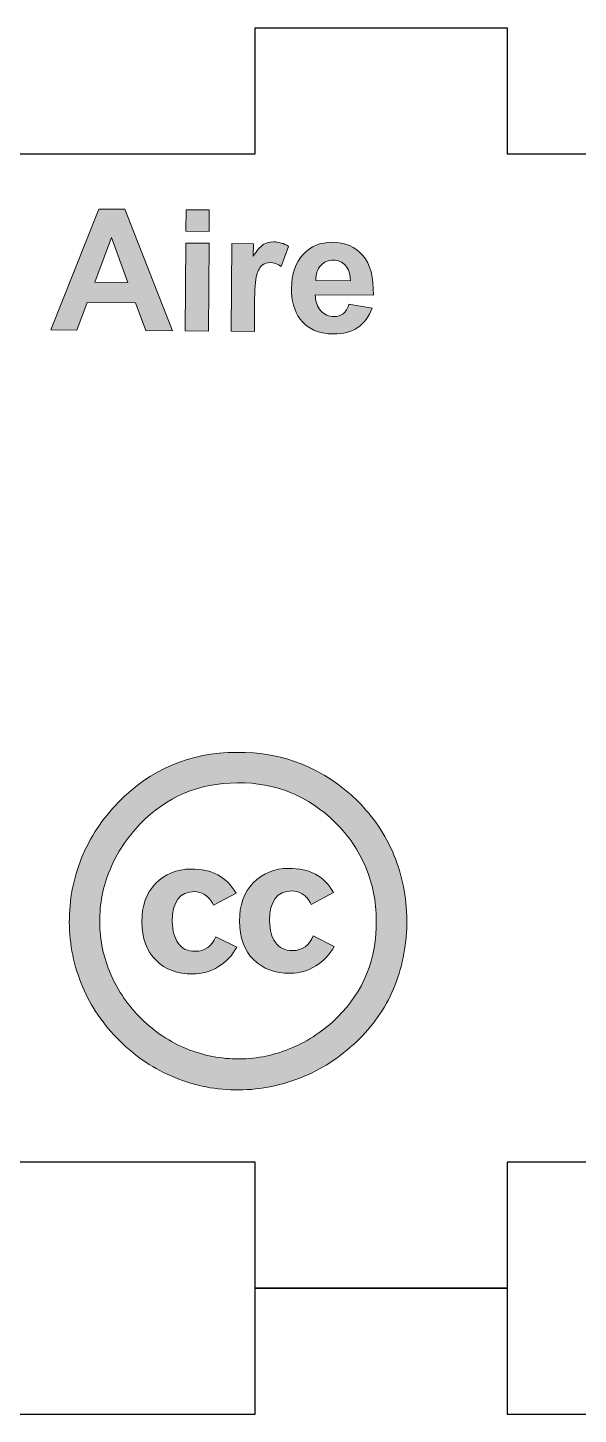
# Model space of a CAD drawing. Header units: inches. Extents: x -69 to 366, y -28 to 237.
# Drawn here: x 234.3 to 256.2, y 182.5 to 237.5 of the extents above; entities that cross this region are included whole.
import ezdxf

# ---------------------------------------------------------------- set-up
doc = ezdxf.new("R2010")
doc.units = ezdxf.units.IN
doc.header["$MEASUREMENT"] = 0
doc.layers.add('Corte Exterior', color=1, linetype='Continuous')
doc.layers.add('Graba Raster', color=2, linetype='Continuous')

msp = doc.modelspace()

# ---------------------------------------------------------------- hatches: boundary and pattern name
at = {"layer": 'Graba Raster', "true_color": 0x575756}
h = msp.add_hatch(color=251, dxfattribs=at)
h.dxf.hatch_style = 2
h.paths.add_polyline_path([(240.062, 225.431), (239.007, 225.439), (238.596, 226.533), (236.676, 226.548), (236.272, 225.46), (235.243, 225.468), (237.15, 230.256), (238.176, 230.248)])
h.paths.add_polyline_path([(238.291, 227.344), (237.643, 229.131), (236.981, 227.354)])
h = msp.add_hatch(color=251, dxfattribs=at)
h.dxf.hatch_style = 2
h.paths.add_polyline_path([(240.57, 225.427), (240.597, 228.906), (241.517, 228.899), (241.49, 225.42)])
h.paths.add_polyline_path([(240.6, 229.378), (240.606, 230.229), (241.527, 230.222), (241.52, 229.371)])
h = msp.add_hatch(color=251, dxfattribs=at)
h.dxf.hatch_style = 2
edge = h.paths.add_edge_path()
edge.add_spline(control_points=[(243.315, 225.406), (243.315, 225.406), (242.394, 225.413), (242.394, 225.413), (242.394, 225.413), (242.421, 228.892), (242.421, 228.892), (242.421, 228.892), (243.276, 228.885), (243.276, 228.885), (243.276, 228.885), (243.272, 228.391), (243.272, 228.391), (243.42, 228.623), (243.553, 228.775), (243.67, 228.849), (243.788, 228.923), (243.92, 228.958), (244.069, 228.957), (244.279, 228.956), (244.48, 228.896), (244.674, 228.779), (244.674, 228.779), (244.383, 227.979), (244.383, 227.979), (244.229, 228.08), (244.085, 228.132), (243.951, 228.133), (243.823, 228.133), (243.713, 228.099), (243.623, 228.029), (243.532, 227.958), (243.461, 227.83), (243.409, 227.645), (243.356, 227.46), (243.327, 227.071), (243.323, 226.479), (243.323, 226.479), (243.315, 225.406), (243.315, 225.406)], knot_values=[0, 0, 0, 0, 1, 1, 1, 2, 2, 2, 3, 3, 3, 4, 4, 4, 5, 5, 5, 6, 6, 6, 7, 7, 7, 8, 8, 8, 9, 9, 9, 10, 10, 10, 11, 11, 11, 12, 12, 12, 13, 13, 13, 13], degree=3, periodic=1)
h = msp.add_hatch(color=251, dxfattribs=at)
h.dxf.hatch_style = 2
edge = h.paths.add_edge_path()
edge.add_spline(control_points=[(247.067, 226.485), (247.067, 226.485), (247.983, 226.324), (247.983, 226.324), (247.863, 225.988), (247.674, 225.734), (247.418, 225.56), (247.163, 225.386), (246.844, 225.301), (246.461, 225.303), (245.857, 225.308), (245.411, 225.509), (245.123, 225.906), (244.896, 226.225), (244.784, 226.626), (244.788, 227.108), (244.792, 227.685), (244.947, 228.135), (245.25, 228.46), (245.554, 228.784), (245.936, 228.943), (246.398, 228.94), (246.915, 228.937), (247.322, 228.763), (247.619, 228.418), (247.916, 228.075), (248.054, 227.55), (248.036, 226.845), (248.036, 226.845), (245.73, 226.862), (245.73, 226.862), (245.735, 226.589), (245.807, 226.377), (245.948, 226.224), (246.089, 226.071), (246.265, 225.993), (246.477, 225.992), (246.621, 225.991), (246.743, 226.03), (246.841, 226.108), (246.94, 226.185), (247.016, 226.31), (247.067, 226.485)], knot_values=[0, 0, 0, 0, 1, 1, 1, 2, 2, 2, 3, 3, 3, 4, 4, 4, 5, 5, 5, 6, 6, 6, 7, 7, 7, 8, 8, 8, 9, 9, 9, 10, 10, 10, 11, 11, 11, 12, 12, 12, 13, 13, 13, 14, 14, 14, 14], degree=3, periodic=1)
edge = h.paths.add_edge_path()
edge.add_spline(control_points=[(247.127, 227.414), (247.122, 227.681), (247.055, 227.883), (246.925, 228.023), (246.795, 228.163), (246.636, 228.233), (246.449, 228.235), (246.248, 228.237), (246.081, 228.165), (245.949, 228.019), (245.817, 227.874), (245.751, 227.676), (245.751, 227.425), (245.751, 227.425), (247.127, 227.414), (247.127, 227.414)], knot_values=[0, 0, 0, 0, 1, 1, 1, 2, 2, 2, 3, 3, 3, 4, 4, 4, 5, 5, 5, 5], degree=3, periodic=1)
at = {"layer": 'Graba Raster', "true_color": 0x686868}
h = msp.add_hatch(color=251, dxfattribs=at)
h.dxf.hatch_style = 2
edge = h.paths.add_edge_path()
edge.add_spline(control_points=[(242.607, 208.708), (244.48, 208.721), (246.08, 208.079), (247.404, 206.781), (248.038, 206.156), (248.522, 205.44), (248.854, 204.634), (249.187, 203.826), (249.357, 202.969), (249.364, 202.061), (249.37, 201.144), (249.214, 200.284), (248.898, 199.481), (248.581, 198.677), (248.109, 197.966), (247.484, 197.348), (246.835, 196.698), (246.098, 196.198), (245.271, 195.85), (244.445, 195.501), (243.589, 195.324), (242.704, 195.317), (241.819, 195.31), (240.971, 195.474), (240.16, 195.806), (239.349, 196.139), (238.619, 196.624), (237.973, 197.263), (237.326, 197.898), (236.833, 198.619), (236.493, 199.422), (236.152, 200.226), (235.979, 201.072), (235.973, 201.965), (235.966, 202.85), (236.129, 203.702), (236.462, 204.522), (236.795, 205.341), (237.282, 206.076), (237.923, 206.726), (239.189, 208.034), (240.749, 208.695), (242.607, 208.708)], knot_values=[0, 0, 0, 0, 1, 1, 1, 2, 2, 2, 3, 3, 3, 4, 4, 4, 5, 5, 5, 6, 6, 6, 7, 7, 7, 8, 8, 8, 9, 9, 9, 10, 10, 10, 11, 11, 11, 12, 12, 12, 13, 13, 13, 14, 14, 14, 14], degree=3, periodic=1)
edge = h.paths.add_edge_path()
edge.add_spline(control_points=[(242.64, 207.5), (241.11, 207.489), (239.826, 206.946), (238.789, 205.871), (238.267, 205.333), (237.866, 204.73), (237.588, 204.063), (237.309, 203.396), (237.173, 202.699), (237.179, 201.973), (237.184, 201.255), (237.33, 200.565), (237.617, 199.902), (237.906, 199.238), (238.314, 198.647), (238.844, 198.129), (239.374, 197.61), (239.97, 197.216), (240.634, 196.946), (241.297, 196.676), (241.992, 196.543), (242.717, 196.548), (243.435, 196.554), (244.129, 196.697), (244.801, 196.981), (245.472, 197.266), (246.077, 197.672), (246.616, 198.202), (247.652, 199.229), (248.165, 200.513), (248.154, 202.052), (248.148, 202.793), (248.008, 203.493), (247.733, 204.153), (247.457, 204.813), (247.058, 205.4), (246.537, 205.915), (245.454, 206.982), (244.155, 207.511), (242.64, 207.5)], knot_values=[0, 0, 0, 0, 1, 1, 1, 2, 2, 2, 3, 3, 3, 4, 4, 4, 5, 5, 5, 6, 6, 6, 7, 7, 7, 8, 8, 8, 9, 9, 9, 10, 10, 10, 11, 11, 11, 12, 12, 12, 13, 13, 13, 13], degree=3, periodic=1)
edge = h.paths.add_edge_path()
edge.add_spline(control_points=[(242.587, 203.123), (242.587, 203.123), (241.694, 202.65), (241.694, 202.65), (241.596, 202.849), (241.478, 202.988), (241.338, 203.066), (241.198, 203.144), (241.068, 203.184), (240.948, 203.183), (240.351, 203.179), (240.054, 202.782), (240.06, 201.993), (240.063, 201.635), (240.14, 201.348), (240.293, 201.134), (240.446, 200.919), (240.67, 200.813), (240.964, 200.815), (241.355, 200.818), (241.629, 201.012), (241.785, 201.395), (241.785, 201.395), (242.613, 200.983), (242.613, 200.983), (242.44, 200.654), (242.199, 200.396), (241.89, 200.207), (241.58, 200.017), (241.238, 199.921), (240.863, 199.919), (240.265, 199.914), (239.781, 200.094), (239.412, 200.458), (239.042, 200.822), (238.856, 201.332), (238.851, 201.984), (238.846, 202.623), (239.028, 203.13), (239.396, 203.507), (239.764, 203.884), (240.231, 204.075), (240.797, 204.079), (241.628, 204.086), (242.224, 203.766), (242.587, 203.123)], knot_values=[0, 0, 0, 0, 1, 1, 1, 2, 2, 2, 3, 3, 3, 4, 4, 4, 5, 5, 5, 6, 6, 6, 7, 7, 7, 8, 8, 8, 9, 9, 9, 10, 10, 10, 11, 11, 11, 12, 12, 12, 13, 13, 13, 14, 14, 14, 15, 15, 15, 15], degree=3, periodic=1)
edge = h.paths.add_edge_path()
edge.add_spline(control_points=[(246.449, 203.151), (246.449, 203.151), (245.568, 202.678), (245.568, 202.678), (245.471, 202.876), (245.352, 203.015), (245.212, 203.094), (245.072, 203.172), (244.938, 203.211), (244.811, 203.21), (244.213, 203.206), (243.917, 202.81), (243.922, 202.02), (243.924, 201.662), (244.002, 201.376), (244.155, 201.161), (244.309, 200.947), (244.532, 200.841), (244.828, 200.843), (245.218, 200.846), (245.491, 201.039), (245.648, 201.423), (245.648, 201.423), (246.488, 201.01), (246.488, 201.01), (246.307, 200.682), (246.061, 200.423), (245.752, 200.234), (245.443, 200.045), (245.105, 199.948), (244.739, 199.946), (244.133, 199.941), (243.647, 200.121), (243.282, 200.485), (242.916, 200.849), (242.731, 201.359), (242.727, 202.012), (242.722, 202.65), (242.904, 203.157), (243.272, 203.534), (243.64, 203.912), (244.107, 204.102), (244.673, 204.106), (245.502, 204.113), (246.094, 203.794), (246.449, 203.151)], knot_values=[0, 0, 0, 0, 1, 1, 1, 2, 2, 2, 3, 3, 3, 4, 4, 4, 5, 5, 5, 6, 6, 6, 7, 7, 7, 8, 8, 8, 9, 9, 9, 10, 10, 10, 11, 11, 11, 12, 12, 12, 13, 13, 13, 14, 14, 14, 15, 15, 15, 15], degree=3, periodic=1)

# ---------------------------------------------------------------- linework, layer by layer
at = {"layer": 'Corte Exterior', "color": 7, "lineweight": 30, "true_color": 0xffffff}
for points in [[(155.843, 237.451), (167.093, 237.451), (167.093, 232.451), (183.343, 232.451), (183.343, 237.451), (193.343, 237.451), (193.343, 232.451), (203.343, 232.451), (203.343, 237.451), (213.343, 237.451), (213.343, 232.451), (223.343, 232.451), (223.343, 237.451), (233.343, 237.451), (233.343, 232.451), (243.343, 232.451), (243.343, 237.451), (253.343, 237.451), (253.343, 232.451), (263.343, 232.451)], [(263.343, 192.451), (253.343, 192.451), (253.343, 187.451), (243.343, 187.451), (243.343, 192.451), (233.343, 192.451), (233.343, 187.451), (223.343, 187.451), (223.343, 192.451), (213.343, 192.451), (213.343, 187.451), (203.343, 187.451), (203.343, 192.451), (193.343, 192.451)], [(155.843, 187.451), (167.093, 187.451), (167.093, 182.451), (183.343, 182.451), (183.343, 187.451), (193.343, 187.451), (193.343, 182.451), (203.343, 182.451), (203.343, 187.451), (213.343, 187.451), (213.343, 182.451), (223.343, 182.451), (223.343, 187.451), (233.343, 187.451), (233.343, 182.451), (243.343, 182.451), (243.343, 187.451), (253.343, 187.451), (253.343, 182.451), (263.343, 182.451)]]:
    msp.add_lwpolyline(points, dxfattribs=at)
at = {"layer": 'Graba Raster', "lineweight": 0}
for points in [[(240.062, 225.431), (239.007, 225.439), (238.596, 226.533), (236.676, 226.548), (236.272, 225.46), (235.243, 225.468), (237.15, 230.256), (238.176, 230.248), (240.062, 225.431)], [(240.6, 229.378), (240.606, 230.229), (241.527, 230.222), (241.52, 229.371), (240.6, 229.378)], [(238.291, 227.344), (237.643, 229.131), (236.981, 227.354), (238.291, 227.344)], [(240.57, 225.427), (240.597, 228.906), (241.517, 228.899), (241.49, 225.42), (240.57, 225.427)]]:
    msp.add_lwpolyline(points, dxfattribs=at)
for points, knots in [([(243.315, 225.406), (243.315, 225.406), (242.394, 225.413), (242.394, 225.413), (242.394, 225.413), (242.421, 228.892), (242.421, 228.892), (242.421, 228.892), (243.276, 228.885), (243.276, 228.885), (243.276, 228.885), (243.272, 228.391), (243.272, 228.391), (243.42, 228.623), (243.553, 228.775), (243.67, 228.849), (243.788, 228.923), (243.92, 228.958), (244.069, 228.957), (244.279, 228.956), (244.48, 228.896), (244.674, 228.779), (244.674, 228.779), (244.383, 227.979), (244.383, 227.979), (244.229, 228.08), (244.085, 228.132), (243.951, 228.133), (243.823, 228.133), (243.713, 228.099), (243.623, 228.029), (243.532, 227.958), (243.461, 227.83), (243.409, 227.645), (243.356, 227.46), (243.327, 227.071), (243.323, 226.479), (243.323, 226.479), (243.315, 225.406), (243.315, 225.406)], [0, 0, 0, 0, 1, 1, 1, 2, 2, 2, 3, 3, 3, 4, 4, 4, 5, 5, 5, 6, 6, 6, 7, 7, 7, 8, 8, 8, 9, 9, 9, 10, 10, 10, 11, 11, 11, 12, 12, 12, 13, 13, 13, 13]), ([(247.067, 226.485), (247.067, 226.485), (247.983, 226.324), (247.983, 226.324), (247.863, 225.988), (247.674, 225.734), (247.418, 225.56), (247.163, 225.386), (246.844, 225.301), (246.461, 225.303), (245.857, 225.308), (245.411, 225.509), (245.123, 225.906), (244.896, 226.225), (244.784, 226.626), (244.788, 227.108), (244.792, 227.685), (244.947, 228.135), (245.25, 228.46), (245.554, 228.784), (245.936, 228.943), (246.398, 228.94), (246.915, 228.937), (247.322, 228.763), (247.619, 228.418), (247.916, 228.075), (248.054, 227.55), (248.036, 226.845), (248.036, 226.845), (245.73, 226.862), (245.73, 226.862), (245.735, 226.589), (245.807, 226.377), (245.948, 226.224), (246.089, 226.071), (246.265, 225.993), (246.477, 225.992), (246.621, 225.991), (246.743, 226.03), (246.841, 226.108), (246.94, 226.185), (247.016, 226.31), (247.067, 226.485)], [0, 0, 0, 0, 1, 1, 1, 2, 2, 2, 3, 3, 3, 4, 4, 4, 5, 5, 5, 6, 6, 6, 7, 7, 7, 8, 8, 8, 9, 9, 9, 10, 10, 10, 11, 11, 11, 12, 12, 12, 13, 13, 13, 14, 14, 14, 14]), ([(247.127, 227.414), (247.122, 227.681), (247.055, 227.883), (246.925, 228.023), (246.795, 228.163), (246.636, 228.233), (246.449, 228.235), (246.248, 228.237), (246.081, 228.165), (245.949, 228.019), (245.817, 227.874), (245.751, 227.676), (245.751, 227.425), (245.751, 227.425), (247.127, 227.414), (247.127, 227.414)], [0, 0, 0, 0, 1, 1, 1, 2, 2, 2, 3, 3, 3, 4, 4, 4, 5, 5, 5, 5]), ([(242.607, 208.708), (244.48, 208.721), (246.08, 208.079), (247.404, 206.781), (248.038, 206.156), (248.522, 205.44), (248.854, 204.634), (249.187, 203.826), (249.357, 202.969), (249.364, 202.061), (249.37, 201.144), (249.214, 200.284), (248.898, 199.481), (248.581, 198.677), (248.109, 197.966), (247.484, 197.348), (246.835, 196.698), (246.098, 196.198), (245.271, 195.85), (244.445, 195.501), (243.589, 195.324), (242.704, 195.317), (241.819, 195.31), (240.971, 195.474), (240.16, 195.806), (239.349, 196.139), (238.619, 196.624), (237.973, 197.263), (237.326, 197.898), (236.833, 198.619), (236.493, 199.422), (236.152, 200.226), (235.979, 201.072), (235.973, 201.965), (235.966, 202.85), (236.129, 203.702), (236.462, 204.522), (236.795, 205.341), (237.282, 206.076), (237.923, 206.726), (239.189, 208.034), (240.749, 208.695), (242.607, 208.708)], [0, 0, 0, 0, 1, 1, 1, 2, 2, 2, 3, 3, 3, 4, 4, 4, 5, 5, 5, 6, 6, 6, 7, 7, 7, 8, 8, 8, 9, 9, 9, 10, 10, 10, 11, 11, 11, 12, 12, 12, 13, 13, 13, 14, 14, 14, 14]), ([(242.64, 207.5), (241.11, 207.489), (239.826, 206.946), (238.789, 205.871), (238.267, 205.333), (237.866, 204.73), (237.588, 204.063), (237.309, 203.396), (237.173, 202.699), (237.179, 201.973), (237.184, 201.255), (237.33, 200.565), (237.617, 199.902), (237.906, 199.238), (238.314, 198.647), (238.844, 198.129), (239.374, 197.61), (239.97, 197.216), (240.634, 196.946), (241.297, 196.676), (241.992, 196.543), (242.717, 196.548), (243.435, 196.554), (244.129, 196.697), (244.801, 196.981), (245.472, 197.266), (246.077, 197.672), (246.616, 198.202), (247.652, 199.229), (248.165, 200.513), (248.154, 202.052), (248.148, 202.793), (248.008, 203.493), (247.733, 204.153), (247.457, 204.813), (247.058, 205.4), (246.537, 205.915), (245.454, 206.982), (244.155, 207.511), (242.64, 207.5)], [0, 0, 0, 0, 1, 1, 1, 2, 2, 2, 3, 3, 3, 4, 4, 4, 5, 5, 5, 6, 6, 6, 7, 7, 7, 8, 8, 8, 9, 9, 9, 10, 10, 10, 11, 11, 11, 12, 12, 12, 13, 13, 13, 13]), ([(242.587, 203.123), (242.587, 203.123), (241.694, 202.65), (241.694, 202.65), (241.596, 202.849), (241.478, 202.988), (241.338, 203.066), (241.198, 203.144), (241.068, 203.184), (240.948, 203.183), (240.351, 203.179), (240.054, 202.782), (240.06, 201.993), (240.063, 201.635), (240.14, 201.348), (240.293, 201.134), (240.446, 200.919), (240.67, 200.813), (240.964, 200.815), (241.355, 200.818), (241.629, 201.012), (241.785, 201.395), (241.785, 201.395), (242.613, 200.983), (242.613, 200.983), (242.44, 200.654), (242.199, 200.396), (241.89, 200.207), (241.58, 200.017), (241.238, 199.921), (240.863, 199.919), (240.265, 199.914), (239.781, 200.094), (239.412, 200.458), (239.042, 200.822), (238.856, 201.332), (238.851, 201.984), (238.846, 202.623), (239.028, 203.13), (239.396, 203.507), (239.764, 203.884), (240.231, 204.075), (240.797, 204.079), (241.628, 204.086), (242.224, 203.766), (242.587, 203.123)], [0, 0, 0, 0, 1, 1, 1, 2, 2, 2, 3, 3, 3, 4, 4, 4, 5, 5, 5, 6, 6, 6, 7, 7, 7, 8, 8, 8, 9, 9, 9, 10, 10, 10, 11, 11, 11, 12, 12, 12, 13, 13, 13, 14, 14, 14, 15, 15, 15, 15]), ([(246.449, 203.151), (246.449, 203.151), (245.568, 202.678), (245.568, 202.678), (245.471, 202.876), (245.352, 203.015), (245.212, 203.094), (245.072, 203.172), (244.938, 203.211), (244.811, 203.21), (244.213, 203.206), (243.917, 202.81), (243.922, 202.02), (243.924, 201.662), (244.002, 201.376), (244.155, 201.161), (244.309, 200.947), (244.532, 200.841), (244.828, 200.843), (245.218, 200.846), (245.491, 201.039), (245.648, 201.423), (245.648, 201.423), (246.488, 201.01), (246.488, 201.01), (246.307, 200.682), (246.061, 200.423), (245.752, 200.234), (245.443, 200.045), (245.105, 199.948), (244.739, 199.946), (244.133, 199.941), (243.647, 200.121), (243.282, 200.485), (242.916, 200.849), (242.731, 201.359), (242.727, 202.012), (242.722, 202.65), (242.904, 203.157), (243.272, 203.534), (243.64, 203.912), (244.107, 204.102), (244.673, 204.106), (245.502, 204.113), (246.094, 203.794), (246.449, 203.151)], [0, 0, 0, 0, 1, 1, 1, 2, 2, 2, 3, 3, 3, 4, 4, 4, 5, 5, 5, 6, 6, 6, 7, 7, 7, 8, 8, 8, 9, 9, 9, 10, 10, 10, 11, 11, 11, 12, 12, 12, 13, 13, 13, 14, 14, 14, 15, 15, 15, 15])]:
    msp.add_open_spline(points, degree=3, knots=knots, dxfattribs=at)

doc.saveas('drawing.dxf')
